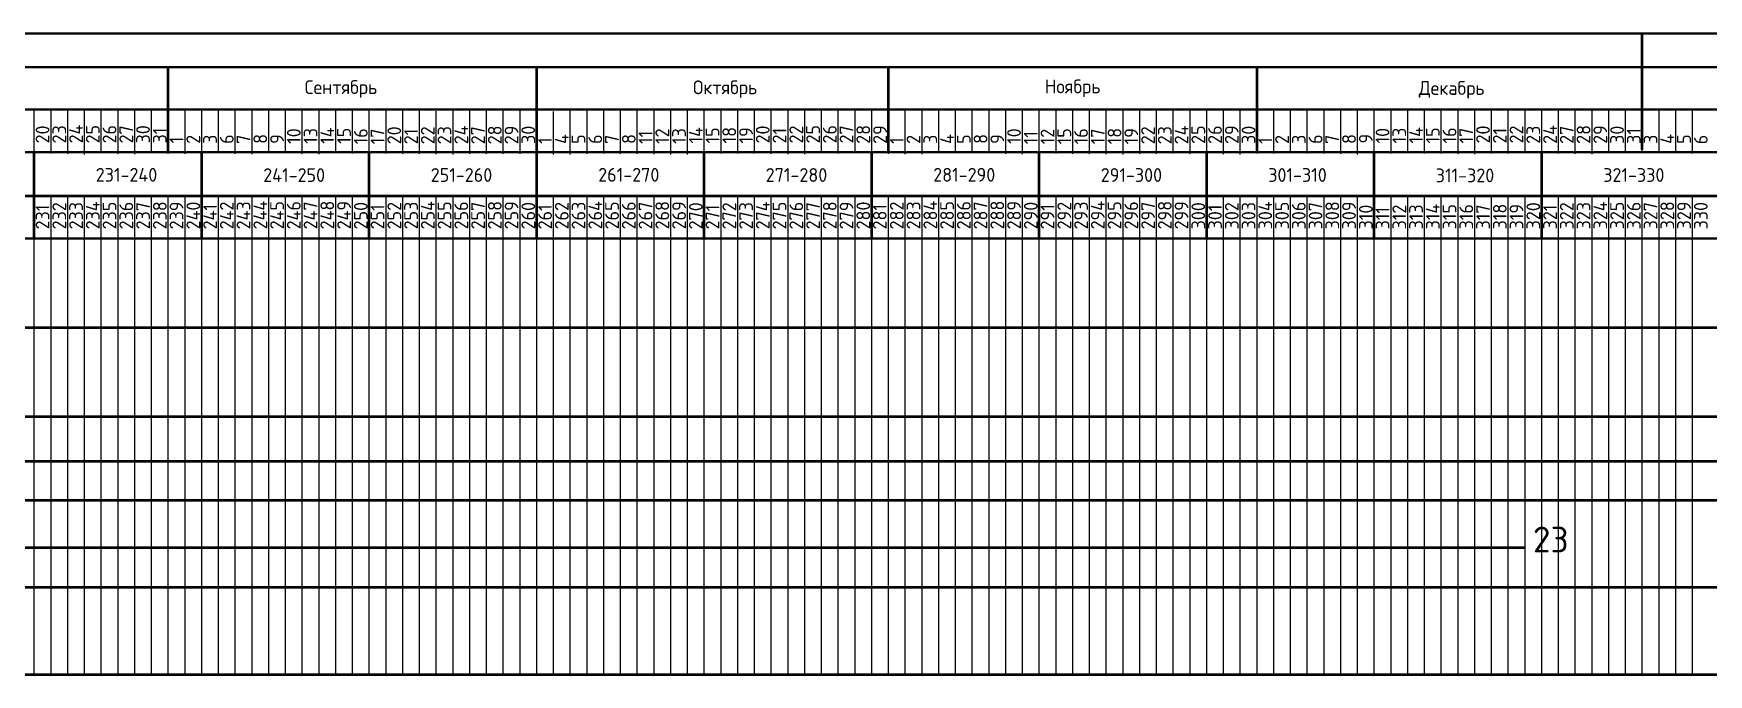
# Model space of a CAD drawing. Header units: millimetres. Extents: x -782 to 10910, y 3841 to 13237.
# Drawn here: x 4407.8 to 4537.8, y 12392.6 to 12442.3 of the extents above; entities that cross this region are included whole.
import ezdxf

# ---------------------------------------------------------------- set-up
doc = ezdxf.new("R2010")
doc.units = ezdxf.units.MM
doc.layers.add('A0-08', color=101, linetype='Continuous')
doc.styles.add('GOST-2.304_Type-B', font='GOST_Common.ttf')
doc.styles.get("Standard").update_dxf_attribs({"font": 'isocpeur.ttf'})

msp = doc.modelspace()

# ---------------------------------------------------------------- linework, layer by layer
at = {"lineweight": 50}
for p, q in [((4532.614614, 12433.296926), (4532.614614, 12442.294833)), ((4418.216399, 12432.993922), (4418.216399, 12439.673752)), ((4446.816988, 12433.086441), (4446.816988, 12439.673752)), ((4474.115117, 12433.156529), (4474.115117, 12439.673752)), ((4502.714866, 12433.19958), (4502.714866, 12439.673752)), ((4407.816436, 12426.351599), (4407.816436, 12432.984578)), ((4420.816436, 12426.359291), (4420.816436, 12432.99227)), ((4433.816436, 12426.359291), (4433.816436, 12432.99227)), ((4446.816436, 12426.382369), (4446.816436, 12433.015348)), ((4459.816436, 12426.351599), (4459.816436, 12432.984578)), ((4472.816436, 12426.359291), (4472.816436, 12432.99227)), ((4485.816436, 12426.359291), (4485.816436, 12432.99227)), ((4498.816436, 12426.382369), (4498.816436, 12433.015348)), ((4511.816436, 12426.351599), (4511.816436, 12432.984578)), ((4524.816436, 12426.359291), (4524.816436, 12432.99227)), ((4059.097665, 12419.487895), (4849.816436, 12419.487895)), ((4059.097633, 12412.585729), (4849.816436, 12412.588969)), ((4181.616413, 12409.114862), (4554.716436, 12409.114862)), ((4059.097665, 12406.094891), (4849.816436, 12406.09813)), ((4181.616405, 12402.423648), (4523.516405, 12402.423648)), ((4059.097665, 12399.329834), (4849.816561, 12399.332764)), ((4059.097665, 12392.564777), (4849.816436, 12392.567707)), ((4059.097665, 12392.564777), (4849.816436, 12392.567707))]:
    msp.add_line(p, q, dxfattribs=at)
at = {"lineweight": -3}
for p, q in [((4407.815555, 12433.029659), (4407.815492, 12436.356186)), ((4410.415555, 12433.029659), (4410.416336, 12436.349328)), ((4413.015495, 12433.029973), (4413.015432, 12436.3565)), ((4415.615495, 12433.029973), (4415.616275, 12436.349642)), ((4416.915492, 12433.047389), (4416.915429, 12436.373916)), ((4418.215492, 12433.060602), (4418.216273, 12436.380271)), ((4419.515492, 12433.029832), (4419.516273, 12436.3495)), ((4422.115432, 12433.047703), (4422.115369, 12436.37423)), ((4424.715432, 12433.030145), (4424.716213, 12436.349814)), ((4426.015429, 12433.047562), (4426.015366, 12436.374088)), ((4428.615429, 12433.047562), (4428.61621, 12436.36723)), ((4431.215369, 12433.047875), (4431.215306, 12436.374402)), ((4431.21543, 12433.030004), (4431.21621, 12436.349673)), ((4432.515369, 12433.084543), (4432.516149, 12436.404212)), ((4433.815369, 12433.047875), (4433.816149, 12436.367544)), ((4435.115369, 12432.99227), (4435.116149, 12436.311939)), ((4440.315306, 12433.065605), (4440.315243, 12436.392132)), ((4441.615306, 12433.01), (4441.615243, 12436.336527)), ((4442.915307, 12432.995376), (4442.916088, 12436.315044)), ((4444.215306, 12432.992443), (4444.216087, 12436.312111)), ((4449.415244, 12433.013106), (4449.415181, 12436.339632)), ((4450.715243, 12433.010173), (4450.71518, 12436.3367)), ((4452.015245, 12432.995548), (4452.016025, 12436.315217)), ((4453.315243, 12433.010173), (4453.316024, 12436.329841)), ((4457.215244, 12433.023213), (4457.216024, 12436.342882)), ((4458.515181, 12433.013278), (4458.515118, 12436.339805)), ((4459.81518, 12433.027903), (4459.815117, 12436.35443)), ((4461.115181, 12433.013278), (4461.115962, 12436.332947)), ((4462.41518, 12433.027903), (4462.415961, 12436.347571)), ((4467.615118, 12433.031008), (4467.615055, 12436.357535)), ((4468.915117, 12433.045633), (4468.915054, 12436.372159)), ((4470.215117, 12433.058846), (4470.215898, 12436.378515)), ((4470.215118, 12433.031008), (4470.215899, 12436.350677)), ((4471.515117, 12433.028075), (4471.515898, 12436.347744)), ((4476.715055, 12433.048738), (4476.714992, 12436.375265)), ((4478.015054, 12433.045805), (4478.014991, 12436.372332)), ((4479.315056, 12433.031181), (4479.315836, 12436.350849)), ((4480.615054, 12433.045805), (4480.615835, 12436.365474)), ((4483.215055, 12433.028248), (4483.215835, 12436.347916)), ((4484.515056, 12433.084543), (4484.515836, 12436.404212)), ((4485.814993, 12433.04891), (4485.81493, 12436.375437)), ((4487.115056, 12432.99227), (4487.115836, 12436.311939)), ((4488.414993, 12433.04891), (4488.415773, 12436.368579)), ((4493.614993, 12433.01), (4493.61493, 12436.336527)), ((4494.91493, 12433.06664), (4494.914866, 12436.393167)), ((4496.214993, 12432.992443), (4496.215773, 12436.312111)), ((4497.51493, 12433.06664), (4497.51571, 12436.386309)), ((4502.71493, 12433.010173), (4502.714867, 12436.3367)), ((4504.014866, 12433.08437), (4504.014803, 12436.410897)), ((4505.31493, 12433.010173), (4505.31571, 12436.329841)), ((4506.614867, 12433.066813), (4506.615647, 12436.386482)), ((4509.21493, 12433.023213), (4509.215711, 12436.342882)), ((4511.814867, 12433.027903), (4511.814804, 12436.35443)), ((4513.114804, 12433.084543), (4513.114741, 12436.41107)), ((4514.414867, 12433.027903), (4514.415647, 12436.347571)), ((4515.714804, 12433.084543), (4515.715584, 12436.404212)), ((4520.914804, 12433.045633), (4520.914741, 12436.372159)), ((4522.214741, 12433.102273), (4522.214678, 12436.4288)), ((4522.214804, 12433.058846), (4522.215585, 12436.378515)), ((4523.514804, 12433.028075), (4523.515585, 12436.347744)), ((4524.814741, 12433.102273), (4524.815521, 12436.421942)), ((4530.014741, 12433.045805), (4530.014678, 12436.372332)), ((4531.314678, 12433.120003), (4531.314615, 12436.44653)), ((4532.614741, 12433.045805), (4532.615521, 12436.365474)), ((4533.914678, 12433.102445), (4533.915458, 12436.422114)), ((4535.214741, 12433.028248), (4535.215522, 12436.347916)), ((4536.514678, 12433.084543), (4536.515458, 12436.404212))]:
    msp.add_line(p, q, dxfattribs=at)
at = {"lineweight": 25}
for p, q in [((4407.815558, 12432.981472), (4407.815558, 12436.305654)), ((4409.115555, 12432.998889), (4409.115555, 12436.323071)), ((4409.115558, 12432.981472), (4409.115558, 12436.305654)), ((4410.415558, 12432.950702), (4410.415558, 12436.274884)), ((4411.715555, 12432.998889), (4411.715555, 12436.323071)), ((4411.715558, 12432.919931), (4411.715558, 12436.244113)), ((4413.015555, 12432.998889), (4413.015555, 12436.323071)), ((4414.315495, 12432.999202), (4414.315495, 12436.323384)), ((4414.315555, 12432.968118), (4414.315555, 12436.2923)), ((4415.615555, 12432.937347), (4415.615555, 12436.261529)), ((4416.915495, 12432.999202), (4416.915495, 12436.323384)), ((4418.215492, 12432.999061), (4418.215492, 12436.323243)), ((4418.215495, 12432.999202), (4418.215495, 12436.323384)), ((4419.515495, 12432.968432), (4419.515495, 12436.292614)), ((4420.815492, 12432.999061), (4420.815492, 12436.323243)), ((4420.815495, 12432.937661), (4420.815495, 12436.261843)), ((4422.115492, 12432.999061), (4422.115492, 12436.323243)), ((4423.415432, 12432.999375), (4423.415432, 12436.323557)), ((4423.415492, 12432.96829), (4423.415492, 12436.292473)), ((4424.715492, 12432.93752), (4424.715492, 12436.261702)), ((4426.015432, 12432.999375), (4426.015432, 12436.323557)), ((4427.315429, 12433.016791), (4427.315429, 12436.340973)), ((4427.315432, 12432.999375), (4427.315432, 12436.323557)), ((4428.615432, 12432.968604), (4428.615432, 12436.292786)), ((4429.915429, 12433.016791), (4429.915429, 12436.340973)), ((4429.915432, 12432.937833), (4429.915432, 12436.262016)), ((4431.215369, 12433.053772), (4431.215369, 12436.377954)), ((4431.215429, 12433.016791), (4431.215429, 12436.340973)), ((4432.515369, 12433.017105), (4432.515369, 12436.341287)), ((4432.515429, 12432.98602), (4432.515429, 12436.310203)), ((4433.815369, 12432.9615), (4433.815369, 12436.285682)), ((4435.115369, 12433.017105), (4435.115369, 12436.341287)), ((4436.415369, 12433.017105), (4436.415369, 12436.341287)), ((4436.415369, 12432.9615), (4436.415369, 12436.285682)), ((4437.715369, 12432.986334), (4437.715369, 12436.310516)), ((4437.715369, 12432.9615), (4437.715369, 12436.285682)), ((4439.015369, 12432.955563), (4439.015369, 12436.279746)), ((4439.015369, 12432.930729), (4439.015369, 12436.254911)), ((4440.315369, 12432.899958), (4440.315369, 12436.22414)), ((4441.615307, 12432.964605), (4441.615307, 12436.288787)), ((4442.915306, 12432.961672), (4442.915306, 12436.285854)), ((4444.215307, 12432.964605), (4444.215307, 12436.288787)), ((4445.515306, 12432.961672), (4445.515306, 12436.285854)), ((4445.515307, 12432.964605), (4445.515307, 12436.288787)), ((4446.815306, 12432.961672), (4446.815306, 12436.285854)), ((4446.815307, 12432.933834), (4446.815307, 12436.258016)), ((4448.115306, 12432.930901), (4448.115306, 12436.255084)), ((4448.115307, 12432.903064), (4448.115307, 12436.227246)), ((4449.415306, 12432.900131), (4449.415306, 12436.224313)), ((4450.715245, 12432.964777), (4450.715245, 12436.28896)), ((4452.015243, 12432.979402), (4452.015243, 12436.303584)), ((4453.315245, 12432.964777), (4453.315245, 12436.28896)), ((4454.615243, 12432.979402), (4454.615243, 12436.303584)), ((4454.615245, 12432.964777), (4454.615245, 12436.28896)), ((4455.915243, 12432.979402), (4455.915243, 12436.303584)), ((4455.915245, 12432.934007), (4455.915245, 12436.258189)), ((4457.215243, 12432.948631), (4457.215243, 12436.272814)), ((4457.215245, 12432.903236), (4457.215245, 12436.227418)), ((4458.515243, 12432.917861), (4458.515243, 12436.242043)), ((4459.815181, 12432.982507), (4459.815181, 12436.30669)), ((4461.11518, 12432.997132), (4461.11518, 12436.321314)), ((4462.415181, 12432.982507), (4462.415181, 12436.30669)), ((4463.71518, 12432.997132), (4463.71518, 12436.321314)), ((4463.715181, 12432.982507), (4463.715181, 12436.30669)), ((4465.01518, 12432.997132), (4465.01518, 12436.321314)), ((4465.015181, 12432.951737), (4465.015181, 12436.275919)), ((4466.31518, 12432.966361), (4466.31518, 12436.290544)), ((4466.315181, 12432.920966), (4466.315181, 12436.245148)), ((4467.61518, 12432.935591), (4467.61518, 12436.259773)), ((4468.915118, 12433.000237), (4468.915118, 12436.32442)), ((4470.215117, 12432.997305), (4470.215117, 12436.321487)), ((4471.515118, 12433.000237), (4471.515118, 12436.32442)), ((4472.815117, 12432.997305), (4472.815117, 12436.321487)), ((4472.815118, 12433.000237), (4472.815118, 12436.32442)), ((4474.115117, 12432.997305), (4474.115117, 12436.321487)), ((4474.115118, 12432.969467), (4474.115118, 12436.293649)), ((4475.415117, 12432.966534), (4475.415117, 12436.290716)), ((4475.415118, 12432.938696), (4475.415118, 12436.262878)), ((4476.715117, 12432.935763), (4476.715117, 12436.259945)), ((4478.015056, 12433.00041), (4478.015056, 12436.324592)), ((4479.315054, 12433.015035), (4479.315054, 12436.339217)), ((4480.615056, 12433.00041), (4480.615056, 12436.324592)), ((4481.915054, 12433.015035), (4481.915054, 12436.339217)), ((4481.915056, 12433.00041), (4481.915056, 12436.324592)), ((4483.215054, 12433.015035), (4483.215054, 12436.339217)), ((4483.215056, 12433.053772), (4483.215056, 12436.377954)), ((4483.215056, 12432.969639), (4483.215056, 12436.293821)), ((4484.515054, 12432.984264), (4484.515054, 12436.308446)), ((4484.515056, 12432.938869), (4484.515056, 12436.263051)), ((4485.815056, 12432.9615), (4485.815056, 12436.285682)), ((4487.114993, 12433.01814), (4487.114993, 12436.342322)), ((4488.415056, 12432.9615), (4488.415056, 12436.285682)), ((4489.714993, 12433.01814), (4489.714993, 12436.342322)), ((4489.715056, 12432.9615), (4489.715056, 12436.285682)), ((4491.014993, 12433.01814), (4491.014993, 12436.342322)), ((4491.015056, 12432.930729), (4491.015056, 12436.254911)), ((4492.314993, 12432.987369), (4492.314993, 12436.311551)), ((4492.315056, 12432.899958), (4492.315056, 12436.22414)), ((4493.614993, 12432.956598), (4493.614993, 12436.280781)), ((4494.914993, 12432.961672), (4494.914993, 12436.285854)), ((4496.21493, 12433.03587), (4496.21493, 12436.360052)), ((4497.514993, 12432.961672), (4497.514993, 12436.285854)), ((4498.81493, 12433.03587), (4498.81493, 12436.360052)), ((4498.814993, 12432.961672), (4498.814993, 12436.285854)), ((4500.11493, 12433.03587), (4500.11493, 12436.360052)), ((4500.114993, 12432.930901), (4500.114993, 12436.255084)), ((4501.41493, 12433.005099), (4501.41493, 12436.329281)), ((4501.414993, 12432.900131), (4501.414993, 12436.224313)), ((4502.71493, 12432.974328), (4502.71493, 12436.298511)), ((4504.01493, 12432.979402), (4504.01493, 12436.303584)), ((4505.314867, 12433.036042), (4505.314867, 12436.360224)), ((4506.61493, 12432.979402), (4506.61493, 12436.303584)), ((4507.914867, 12433.036042), (4507.914867, 12436.360224)), ((4507.91493, 12432.979402), (4507.91493, 12436.303584)), ((4509.214867, 12433.036042), (4509.214867, 12436.360224)), ((4509.21493, 12432.948631), (4509.21493, 12436.272814)), ((4510.514867, 12433.005272), (4510.514867, 12436.329454)), ((4510.51493, 12432.917861), (4510.51493, 12436.242043)), ((4511.814867, 12432.974501), (4511.814867, 12436.298683)), ((4513.114867, 12432.997132), (4513.114867, 12436.321314)), ((4514.414804, 12433.053772), (4514.414804, 12436.377954)), ((4515.714867, 12432.997132), (4515.714867, 12436.321314)), ((4517.014804, 12433.053772), (4517.014804, 12436.377954)), ((4517.014867, 12432.997132), (4517.014867, 12436.321314)), ((4518.314804, 12433.053772), (4518.314804, 12436.377954)), ((4518.314867, 12432.966361), (4518.314867, 12436.290544)), ((4519.614804, 12433.023002), (4519.614804, 12436.347184)), ((4519.614867, 12432.935591), (4519.614867, 12436.259773)), ((4520.914804, 12432.992231), (4520.914804, 12436.316413)), ((4522.214804, 12432.997305), (4522.214804, 12436.321487)), ((4523.514741, 12433.071502), (4523.514741, 12436.395684)), ((4524.814804, 12432.997305), (4524.814804, 12436.321487)), ((4526.114741, 12433.071502), (4526.114741, 12436.395684)), ((4526.114804, 12432.997305), (4526.114804, 12436.321487)), ((4527.414741, 12433.071502), (4527.414741, 12436.395684)), ((4527.414804, 12432.966534), (4527.414804, 12436.290716)), ((4528.714741, 12433.040732), (4528.714741, 12436.364914)), ((4528.714804, 12432.935763), (4528.714804, 12436.259945)), ((4530.014741, 12433.009961), (4530.014741, 12436.334143)), ((4531.314741, 12433.015035), (4531.314741, 12436.339217)), ((4532.614678, 12433.071675), (4532.614678, 12436.395857)), ((4533.914741, 12433.015035), (4533.914741, 12436.339217)), ((4535.214678, 12433.071675), (4535.214678, 12436.395857)), ((4535.214678, 12433.053772), (4535.214678, 12436.377954)), ((4535.214741, 12433.015035), (4535.214741, 12436.339217)), ((4536.514678, 12433.071675), (4536.514678, 12436.395857)), ((4536.514741, 12432.984264), (4536.514741, 12436.308446)), ((4407.816436, 12426.374677), (4407.816436, 12429.698859)), ((4407.816436, 12426.374677), (4407.816436, 12429.698859)), ((4407.816436, 12392.566069), (4407.816436, 12429.683473)), ((4409.116436, 12426.374677), (4409.116436, 12429.714244)), ((4409.116436, 12392.566074), (4409.116436, 12429.683473)), ((4410.416436, 12426.374677), (4410.416436, 12429.698859)), ((4410.416436, 12426.374677), (4410.416436, 12429.698859)), ((4410.416436, 12392.566079), (4410.416436, 12429.683473)), ((4411.716436, 12426.374677), (4411.716436, 12429.698859)), ((4411.716436, 12426.374677), (4411.716436, 12429.698859)), ((4411.716436, 12392.566084), (4411.716436, 12429.683473)), ((4413.016436, 12426.374677), (4413.016436, 12429.714244)), ((4413.016436, 12392.566089), (4413.016436, 12429.683473)), ((4414.316436, 12392.566093), (4414.316436, 12429.683473)), ((4414.316436, 12426.359291), (4414.316436, 12429.683473)), ((4414.316436, 12426.359291), (4414.316436, 12429.683473)), ((4415.616436, 12392.566098), (4415.616436, 12429.683473)), ((4415.616436, 12426.359291), (4415.616436, 12429.683473)), ((4415.616436, 12426.359291), (4415.616436, 12429.683473)), ((4416.916436, 12426.359291), (4416.916436, 12429.698859)), ((4416.916436, 12392.566103), (4416.916436, 12429.683473)), ((4418.216436, 12392.566108), (4418.216436, 12429.683473)), ((4418.216436, 12426.343906), (4418.216436, 12429.668088)), ((4418.216436, 12426.343906), (4418.216436, 12429.668088)), ((4419.516436, 12392.566113), (4419.516436, 12429.683473)), ((4419.516436, 12426.343906), (4419.516436, 12429.668088)), ((4419.516436, 12426.343906), (4419.516436, 12429.668088)), ((4420.816436, 12392.566117), (4420.816436, 12429.683473)), ((4420.816436, 12426.343906), (4420.816436, 12429.683473)), ((4422.116436, 12392.566122), (4422.116436, 12429.683473)), ((4422.116436, 12426.359291), (4422.116436, 12429.683473)), ((4422.116436, 12426.359291), (4422.116436, 12429.683473)), ((4423.416436, 12392.566127), (4423.416436, 12429.683473)), ((4423.416436, 12426.359291), (4423.416436, 12429.683473)), ((4423.416436, 12426.359291), (4423.416436, 12429.683473)), ((4424.716436, 12426.359291), (4424.716436, 12429.698859)), ((4424.716436, 12392.566132), (4424.716436, 12429.683473)), ((4426.016436, 12392.566137), (4426.016436, 12429.683473)), ((4426.016436, 12426.359291), (4426.016436, 12429.683473)), ((4426.016436, 12426.359291), (4426.016436, 12429.683473)), ((4427.316436, 12392.566142), (4427.316436, 12429.683473)), ((4427.316436, 12426.359291), (4427.316436, 12429.683473)), ((4427.316436, 12426.359291), (4427.316436, 12429.683473)), ((4428.616436, 12426.359291), (4428.616436, 12429.698859)), ((4428.616436, 12392.566146), (4428.616436, 12429.683473)), ((4429.916436, 12392.566151), (4429.916436, 12429.683473)), ((4429.916436, 12426.359291), (4429.916436, 12429.683473)), ((4429.916436, 12426.359291), (4429.916436, 12429.683473)), ((4431.216436, 12392.566156), (4431.216436, 12429.683473)), ((4431.216436, 12426.359291), (4431.216436, 12429.683473)), ((4431.216436, 12426.359291), (4431.216436, 12429.683473)), ((4432.516436, 12426.359291), (4432.516436, 12429.698859)), ((4432.516436, 12392.566161), (4432.516436, 12429.683473)), ((4433.816436, 12392.566166), (4433.816436, 12429.683473)), ((4433.816436, 12426.359291), (4433.816436, 12429.683473)), ((4433.816436, 12426.359291), (4433.816436, 12429.683473)), ((4435.116436, 12392.56617), (4435.116436, 12429.683473)), ((4435.116436, 12426.359291), (4435.116436, 12429.683473)), ((4435.116436, 12426.359291), (4435.116436, 12429.683473)), ((4436.416436, 12426.359291), (4436.416436, 12429.698859)), ((4436.416436, 12392.566175), (4436.416436, 12429.683473)), ((4437.716436, 12392.56618), (4437.716436, 12429.683473)), ((4437.716436, 12426.343906), (4437.716436, 12429.668088)), ((4437.716436, 12426.343906), (4437.716436, 12429.668088)), ((4439.016436, 12392.566185), (4439.016436, 12429.683473)), ((4439.016436, 12426.343906), (4439.016436, 12429.668088)), ((4439.016436, 12426.343906), (4439.016436, 12429.668088)), ((4440.316436, 12392.56619), (4440.316436, 12429.683473)), ((4440.316436, 12426.343906), (4440.316436, 12429.683473)), ((4441.616436, 12392.566195), (4441.616436, 12429.683473)), ((4441.616436, 12426.328521), (4441.616436, 12429.652703)), ((4441.616436, 12426.328521), (4441.616436, 12429.652703)), ((4442.916436, 12392.566199), (4442.916436, 12429.683473)), ((4442.916436, 12426.328521), (4442.916436, 12429.652703)), ((4442.916436, 12426.328521), (4442.916436, 12429.652703)), ((4444.216436, 12392.566204), (4444.216436, 12429.683473)), ((4444.216436, 12426.328521), (4444.216436, 12429.668088)), ((4445.516436, 12392.566209), (4445.516436, 12429.683473)), ((4445.516436, 12426.343906), (4445.516436, 12429.668088)), ((4445.516436, 12426.343906), (4445.516436, 12429.668088)), ((4446.816436, 12392.566214), (4446.816436, 12429.683473)), ((4446.816436, 12426.343906), (4446.816436, 12429.668088)), ((4446.816436, 12426.343906), (4446.816436, 12429.668088)), ((4448.116436, 12392.566219), (4448.116436, 12429.683473)), ((4448.116436, 12426.343906), (4448.116436, 12429.683473)), ((4449.416436, 12392.566223), (4449.416436, 12429.683473)), ((4449.416436, 12426.343906), (4449.416436, 12429.668088)), ((4449.416436, 12426.343906), (4449.416436, 12429.668088)), ((4450.716436, 12392.566228), (4450.716436, 12429.683473)), ((4450.716436, 12426.343906), (4450.716436, 12429.668088)), ((4450.716436, 12426.343906), (4450.716436, 12429.668088)), ((4452.016436, 12392.566233), (4452.016436, 12429.683473)), ((4452.016436, 12426.343906), (4452.016436, 12429.683473)), ((4453.316436, 12392.566238), (4453.316436, 12429.683473)), ((4453.316436, 12426.343906), (4453.316436, 12429.668088)), ((4453.316436, 12426.343906), (4453.316436, 12429.668088)), ((4454.616436, 12392.566243), (4454.616436, 12429.683473)), ((4454.616436, 12426.343906), (4454.616436, 12429.668088)), ((4454.616436, 12426.343906), (4454.616436, 12429.668088)), ((4455.916436, 12392.566248), (4455.916436, 12429.683473)), ((4455.916436, 12426.343906), (4455.916436, 12429.683473)), ((4457.216436, 12392.566252), (4457.216436, 12429.683473)), ((4457.216436, 12426.343906), (4457.216436, 12429.668088)), ((4457.216436, 12426.343906), (4457.216436, 12429.668088)), ((4458.516436, 12392.566257), (4458.516436, 12429.683473)), ((4458.516436, 12426.343906), (4458.516436, 12429.668088)), ((4458.516436, 12426.343906), (4458.516436, 12429.668088)), ((4459.816436, 12392.566262), (4459.816436, 12429.683473)), ((4459.816436, 12426.343906), (4459.816436, 12429.683473)), ((4461.116436, 12426.374677), (4461.116436, 12429.698859)), ((4461.116436, 12426.374677), (4461.116436, 12429.698859)), ((4461.116436, 12392.566267), (4461.116436, 12429.683473)), ((4462.416436, 12426.374677), (4462.416436, 12429.698859)), ((4462.416436, 12426.374677), (4462.416436, 12429.698859)), ((4462.416436, 12392.566272), (4462.416436, 12429.683473)), ((4463.716436, 12426.374677), (4463.716436, 12429.714244)), ((4463.716436, 12392.566276), (4463.716436, 12429.683473)), ((4465.016436, 12392.566281), (4465.016436, 12429.683473)), ((4465.016436, 12426.359291), (4465.016436, 12429.683473)), ((4465.016436, 12426.359291), (4465.016436, 12429.683473)), ((4466.316436, 12392.566286), (4466.316436, 12429.683473)), ((4466.316436, 12426.359291), (4466.316436, 12429.683473)), ((4466.316436, 12426.359291), (4466.316436, 12429.683473)), ((4467.616436, 12426.359291), (4467.616436, 12429.698859)), ((4467.616436, 12392.566291), (4467.616436, 12429.683473)), ((4468.916436, 12426.374677), (4468.916436, 12429.698859)), ((4468.916436, 12426.374677), (4468.916436, 12429.698859)), ((4468.916436, 12392.566296), (4468.916436, 12429.683473)), ((4470.216436, 12426.374677), (4470.216436, 12429.698859)), ((4470.216436, 12426.374677), (4470.216436, 12429.698859)), ((4470.216436, 12392.566301), (4470.216436, 12429.683473)), ((4471.516436, 12426.374677), (4471.516436, 12429.714244)), ((4471.516436, 12392.566305), (4471.516436, 12429.683473)), ((4472.816436, 12426.374677), (4472.816436, 12429.698859)), ((4472.816436, 12426.374677), (4472.816436, 12429.698859)), ((4472.816436, 12392.56631), (4472.816436, 12429.683473)), ((4474.116436, 12426.374677), (4474.116436, 12429.698859)), ((4474.116436, 12426.374677), (4474.116436, 12429.698859)), ((4474.116436, 12392.566315), (4474.116436, 12429.683473)), ((4475.416436, 12426.374677), (4475.416436, 12429.714244)), ((4475.416436, 12392.56632), (4475.416436, 12429.683473)), ((4476.716436, 12426.374677), (4476.716436, 12429.698859)), ((4476.716436, 12426.374677), (4476.716436, 12429.698859)), ((4476.716436, 12392.566325), (4476.716436, 12429.683473)), ((4478.016436, 12426.374677), (4478.016436, 12429.698859)), ((4478.016436, 12426.374677), (4478.016436, 12429.698859)), ((4478.016436, 12392.566329), (4478.016436, 12429.683473)), ((4479.316436, 12426.374677), (4479.316436, 12429.714244)), ((4479.316436, 12392.566334), (4479.316436, 12429.683473)), ((4480.616436, 12426.374677), (4480.616436, 12429.698859)), ((4480.616436, 12426.374677), (4480.616436, 12429.698859)), ((4480.616436, 12392.566339), (4480.616436, 12429.683473)), ((4481.916436, 12426.374677), (4481.916436, 12429.698859)), ((4481.916436, 12426.374677), (4481.916436, 12429.698859)), ((4481.916436, 12392.566344), (4481.916436, 12429.683473)), ((4483.216436, 12426.374677), (4483.216436, 12429.714244)), ((4483.216436, 12392.566349), (4483.216436, 12429.683473)), ((4484.516436, 12392.566353), (4484.516436, 12429.683473)), ((4484.516436, 12426.359291), (4484.516436, 12429.683473)), ((4484.516436, 12426.359291), (4484.516436, 12429.683473)), ((4485.816436, 12392.566358), (4485.816436, 12429.683473)), ((4485.816436, 12426.359291), (4485.816436, 12429.683473)), ((4485.816436, 12426.359291), (4485.816436, 12429.683473)), ((4487.116436, 12426.359291), (4487.116436, 12429.698859)), ((4487.116436, 12392.566363), (4487.116436, 12429.683473)), ((4488.416436, 12392.566368), (4488.416436, 12429.683473)), ((4488.416436, 12426.343906), (4488.416436, 12429.668088)), ((4488.416436, 12426.343906), (4488.416436, 12429.668088)), ((4489.716436, 12392.566373), (4489.716436, 12429.683473)), ((4489.716436, 12426.343906), (4489.716436, 12429.668088)), ((4489.716436, 12426.343906), (4489.716436, 12429.668088)), ((4491.016436, 12392.566378), (4491.016436, 12429.683473)), ((4491.016436, 12426.343906), (4491.016436, 12429.683473)), ((4492.316436, 12392.566382), (4492.316436, 12429.683473)), ((4492.316436, 12426.359291), (4492.316436, 12429.683473)), ((4492.316436, 12426.359291), (4492.316436, 12429.683473)), ((4493.616436, 12392.566387), (4493.616436, 12429.683473)), ((4493.616436, 12426.359291), (4493.616436, 12429.683473)), ((4493.616436, 12426.359291), (4493.616436, 12429.683473)), ((4494.916436, 12426.359291), (4494.916436, 12429.698859)), ((4494.916436, 12392.566392), (4494.916436, 12429.683473)), ((4496.216436, 12392.566397), (4496.216436, 12429.683473)), ((4496.216436, 12426.359291), (4496.216436, 12429.683473)), ((4496.216436, 12426.359291), (4496.216436, 12429.683473)), ((4497.516436, 12392.566402), (4497.516436, 12429.683473)), ((4497.516436, 12426.359291), (4497.516436, 12429.683473)), ((4497.516436, 12426.359291), (4497.516436, 12429.683473)), ((4498.816436, 12426.359291), (4498.816436, 12429.698859)), ((4498.816436, 12392.566406), (4498.816436, 12429.683473)), ((4500.116436, 12392.566411), (4500.116436, 12429.683473)), ((4500.116436, 12426.359291), (4500.116436, 12429.683473)), ((4500.116436, 12426.359291), (4500.116436, 12429.683473)), ((4501.416436, 12392.566416), (4501.416436, 12429.683473)), ((4501.416436, 12426.359291), (4501.416436, 12429.683473)), ((4501.416436, 12426.359291), (4501.416436, 12429.683473)), ((4502.716436, 12426.359291), (4502.716436, 12429.698859)), ((4502.716436, 12392.566421), (4502.716436, 12429.683473)), ((4504.016436, 12392.566426), (4504.016436, 12429.683473)), ((4504.016436, 12426.359291), (4504.016436, 12429.683473)), ((4504.016436, 12426.359291), (4504.016436, 12429.683473)), ((4505.316436, 12392.566431), (4505.316436, 12429.683473)), ((4505.316436, 12426.359291), (4505.316436, 12429.683473)), ((4505.316436, 12426.359291), (4505.316436, 12429.683473)), ((4506.616436, 12426.359291), (4506.616436, 12429.698859)), ((4506.616436, 12392.566435), (4506.616436, 12429.683473)), ((4507.916436, 12392.56644), (4507.916436, 12429.683473)), ((4507.916436, 12426.343906), (4507.916436, 12429.668088)), ((4507.916436, 12426.343906), (4507.916436, 12429.668088)), ((4509.216436, 12392.566445), (4509.216436, 12429.683473)), ((4509.216436, 12426.343906), (4509.216436, 12429.668088)), ((4509.216436, 12426.343906), (4509.216436, 12429.668088)), ((4510.516436, 12392.56645), (4510.516436, 12429.683473)), ((4510.516436, 12426.343906), (4510.516436, 12429.683473)), ((4511.816436, 12392.566455), (4511.816436, 12429.683473)), ((4511.816436, 12426.328521), (4511.816436, 12429.652703)), ((4511.816436, 12426.328521), (4511.816436, 12429.652703)), ((4513.116436, 12392.566459), (4513.116436, 12429.683473)), ((4513.116436, 12426.328521), (4513.116436, 12429.652703)), ((4513.116436, 12426.328521), (4513.116436, 12429.652703)), ((4514.416436, 12392.566464), (4514.416436, 12429.683473)), ((4514.416436, 12426.328521), (4514.416436, 12429.668088)), ((4515.716436, 12392.566469), (4515.716436, 12429.683473)), ((4515.716436, 12426.343906), (4515.716436, 12429.668088)), ((4515.716436, 12426.343906), (4515.716436, 12429.668088)), ((4517.016436, 12392.566474), (4517.016436, 12429.683473)), ((4517.016436, 12426.343906), (4517.016436, 12429.668088)), ((4517.016436, 12426.343906), (4517.016436, 12429.668088)), ((4518.316436, 12392.566479), (4518.316436, 12429.683473)), ((4518.316436, 12426.343906), (4518.316436, 12429.683473)), ((4519.616436, 12392.566484), (4519.616436, 12429.683473)), ((4519.616436, 12426.343906), (4519.616436, 12429.668088)), ((4519.616436, 12426.343906), (4519.616436, 12429.668088)), ((4520.916436, 12392.566488), (4520.916436, 12429.683473)), ((4520.916436, 12426.343906), (4520.916436, 12429.668088)), ((4520.916436, 12426.343906), (4520.916436, 12429.668088)), ((4522.216436, 12392.566493), (4522.216436, 12429.683473)), ((4522.216436, 12426.343906), (4522.216436, 12429.683473)), ((4523.516436, 12392.566498), (4523.516436, 12429.683473)), ((4523.516436, 12426.343906), (4523.516436, 12429.668088)), ((4523.516436, 12426.343906), (4523.516436, 12429.668088)), ((4524.816436, 12392.566503), (4524.816436, 12429.683473)), ((4524.816436, 12426.343906), (4524.816436, 12429.668088)), ((4524.816436, 12426.343906), (4524.816436, 12429.668088)), ((4526.116436, 12392.566508), (4526.116436, 12429.683473)), ((4526.116436, 12426.343906), (4526.116436, 12429.683473)), ((4527.416436, 12392.566512), (4527.416436, 12429.683473)), ((4527.416436, 12426.343906), (4527.416436, 12429.668088)), ((4527.416436, 12426.343906), (4527.416436, 12429.668088)), ((4528.716436, 12392.566517), (4528.716436, 12429.683473)), ((4528.716436, 12426.343906), (4528.716436, 12429.668088)), ((4528.716436, 12426.343906), (4528.716436, 12429.668088)), ((4530.016436, 12392.566522), (4530.016436, 12429.683473)), ((4530.016436, 12426.343906), (4530.016436, 12429.683473)), ((4531.316436, 12392.566527), (4531.316436, 12429.683473)), ((4531.316436, 12426.328521), (4531.316436, 12429.652703)), ((4531.316436, 12426.328521), (4531.316436, 12429.652703)), ((4532.616436, 12392.566532), (4532.616436, 12429.683473)), ((4532.616436, 12426.328521), (4532.616436, 12429.652703)), ((4532.616436, 12426.328521), (4532.616436, 12429.652703)), ((4533.916436, 12392.566537), (4533.916436, 12429.683473)), ((4533.916436, 12426.328521), (4533.916436, 12429.668088)), ((4535.216436, 12392.566541), (4535.216436, 12429.683473)), ((4535.216436, 12426.313135), (4535.216436, 12429.637317)), ((4535.216436, 12426.313135), (4535.216436, 12429.637317)), ((4536.516436, 12392.566546), (4536.516436, 12429.683473)), ((4536.516436, 12426.313135), (4536.516436, 12429.637317)), ((4536.516436, 12426.313135), (4536.516436, 12429.637317))]:
    msp.add_line(p, q, dxfattribs=at)
at = {"layer": 'A0-08', "color": 0, "lineweight": 40}
for p, q in [((4108.816436, 12442.294833), (4849.816436, 12442.294833)), ((4108.816436, 12442.294833), (4849.816436, 12442.294833)), ((4133.382876, 12442.294833), (4849.816436, 12442.294833)), ((4162.30183, 12442.294833), (4849.816436, 12442.294833)), ((4849.816436, 12442.294833), (4400.642321, 12442.294833)), ((4108.816436, 12439.673752), (4849.816436, 12439.673752)), ((4108.818409, 12436.404212), (4849.818409, 12436.404212)), ((4108.817629, 12433.084543), (4849.817629, 12433.084543)), ((4108.816436, 12429.683473), (4849.816436, 12429.683473)), ((4203.099002, 12429.683473), (4849.816436, 12429.698859)), ((4108.816436, 12426.390062), (4849.816436, 12426.390062))]:
    msp.add_line(p, q, dxfattribs=at)
at = {"layer": 'A0-08', "color": 0, "lineweight": 25}
for p, q in [((4457.212868, 12426.390062), (4469.182676, 12426.390062)), ((4457.212868, 12426.374677), (4469.182676, 12426.374677))]:
    msp.add_line(p, q, dxfattribs=at)

# ---------------------------------------------------------------- texts
at = {"insert": (4525.51215, 12403.034161), "char_height": 2, "width": 12.36883474, "attachment_point": 5}
msp.add_mtext('23', dxfattribs=at)
at = {"layer": 'A0-08', "color": 0, "lineweight": 25, "style": 'GOST-2.304_Type-B'}
for s, p in [('Сентябрь', (4428.806791, 12437.599516)), ('Октябрь', (4458.940364, 12437.583334)), ('Ноябрь', (4486.238493, 12437.653422)), ('Декабрь', (4515.270216, 12437.534033)), ('231-240', (4412.581107, 12430.797966)), ('261-270', (4451.581107, 12430.797966)), ('281-290', (4477.581107, 12430.797966)), ('241-250', (4425.581107, 12430.774888)), ('251-260', (4438.581107, 12430.78258)), ('271-280', (4464.581107, 12430.78258)), ('291-300', (4490.581107, 12430.78258)), ('301-310', (4503.581107, 12430.78258)), ('311-320', (4516.581107, 12430.75181)), ('321-330', (4529.581107, 12430.78258))]:
    msp.add_text(s, height=1.0687328, dxfattribs=at).set_placement(p)
for s, height, p in [('20', 1.0687328, (4408.988798, 12433.765112)), ('23', 1.0687328, (4410.288798, 12433.765112)), ('24', 1.0687328, (4411.588798, 12433.765112)), ('25', 1.0687328, (4412.888798, 12433.765112)), ('26', 1.0687328, (4414.188798, 12433.765112)), ('27', 1.0687328, (4415.488798, 12433.765112)), ('30', 1.0687328, (4416.788798, 12433.765112)), ('31', 1.0687328, (4418.088798, 12433.765112)), ('10', 1.0687328, (4428.488735, 12433.734514)), ('13', 1.0687328, (4429.788735, 12433.734514)), ('14', 1.0687328, (4431.088735, 12433.734514)), ('15', 1.0687328, (4432.388735, 12433.734514)), ('16', 1.0687328, (4433.688612, 12433.696952)), ('17', 1.0687328, (4434.988612, 12433.696952)), ('20', 1.0687328, (4436.288612, 12433.696952)), ('21', 1.0687328, (4437.588612, 12433.696952)), ('22', 1.0687328, (4438.888612, 12433.696952)), ('23', 1.0687328, (4440.188612, 12433.696952)), ('24', 1.0687328, (4441.488612, 12433.696952)), ('27', 1.0687328, (4442.788612, 12433.696952)), ('28', 1.0687328, (4444.088612, 12433.696952)), ('29', 1.0687328, (4445.388612, 12433.696952)), ('30', 1.0687328, (4446.688549, 12433.727723)), ('11', 1.0687328, (4455.788549, 12433.727723)), ('12', 1.0687328, (4457.088549, 12433.727723)), ('13', 1.0687328, (4458.388549, 12433.727723)), ('14', 1.0687328, (4459.688423, 12433.763355)), ('15', 1.0687328, (4460.988423, 12433.763355)), ('18', 1.0687328, (4462.288423, 12433.763355)), ('19', 1.0687328, (4463.588423, 12433.763355)), ('20', 1.0687328, (4464.888423, 12433.763355)), ('21', 1.0687328, (4466.188423, 12433.763355)), ('22', 1.0687328, (4467.488423, 12433.763355)), ('25', 1.0687328, (4468.788423, 12433.763355)), ('26', 1.0687328, (4470.088423, 12433.763355)), ('27', 1.0687328, (4471.388423, 12433.763355)), ('28', 1.0687328, (4472.68836, 12433.732757)), ('29', 1.0687328, (4473.98836, 12433.732757)), ('4', 1.068733, (4479.18836, 12433.732757)), ('10', 1.0687328, (4484.38836, 12433.732757)), ('11', 1.0687328, (4485.688299, 12433.696952)), ('12', 1.0687328, (4486.988299, 12433.696952)), ('15', 1.0687328, (4488.288299, 12433.696952)), ('16', 1.0687328, (4489.588299, 12433.696952)), ('17', 1.0687328, (4490.888299, 12433.696952)), ('18', 1.0687328, (4492.188299, 12433.696952)), ('19', 1.0687328, (4493.488299, 12433.696952)), ('22', 1.0687328, (4494.788299, 12433.696952)), ('23', 1.0687328, (4496.088299, 12433.696952)), ('24', 1.0687328, (4497.388299, 12433.696952)), ('25', 1.0687328, (4498.688236, 12433.727723)), ('26', 1.0687328, (4499.988236, 12433.727723)), ('29', 1.0687328, (4501.288236, 12433.727723)), ('30', 1.0687328, (4502.588236, 12433.727723)), ('10', 1.0687328, (4512.98811, 12433.763355)), ('13', 1.0687328, (4514.28811, 12433.763355)), ('14', 1.0687328, (4515.58811, 12433.763355)), ('15', 1.0687328, (4516.88811, 12433.763355)), ('16', 1.0687328, (4518.18811, 12433.763355)), ('17', 1.0687328, (4519.48811, 12433.763355)), ('20', 1.0687328, (4520.78811, 12433.763355)), ('21', 1.0687328, (4522.08811, 12433.763355)), ('22', 1.0687328, (4523.38811, 12433.763355)), ('23', 1.0687328, (4524.688047, 12433.732757)), ('24', 1.0687328, (4525.988047, 12433.732757)), ('27', 1.0687328, (4527.288047, 12433.732757)), ('28', 1.0687328, (4528.588047, 12433.732757)), ('29', 1.0687328, (4529.888047, 12433.732757)), ('30', 1.0687328, (4531.188047, 12433.732757)), ('31', 1.0687328, (4532.488047, 12433.732757)), ('4', 1.068733, (4535.088047, 12433.732757)), ('1', 1.068733, (4419.388798, 12433.765112)), ('2', 1.068733, (4420.688735, 12433.734514)), ('3', 1.068733, (4421.988735, 12433.734514)), ('6', 1.068733, (4423.288735, 12433.734514)), ('7', 1.068733, (4424.588735, 12433.734514)), ('8', 1.068733, (4425.888735, 12433.734514)), ('9', 1.068733, (4427.188735, 12433.734514)), ('1', 1.068733, (4447.988549, 12433.727723)), ('4', 1.068733, (4449.288549, 12433.727723)), ('5', 1.068733, (4450.588549, 12433.727723)), ('6', 1.068733, (4451.888549, 12433.727723)), ('7', 1.068733, (4453.188549, 12433.727723)), ('8', 1.068733, (4454.488549, 12433.727723)), ('1', 1.068733, (4475.28836, 12433.732757)), ('2', 1.068733, (4476.58836, 12433.732757)), ('3', 1.068733, (4477.88836, 12433.732757)), ('5', 1.068733, (4480.48836, 12433.732757)), ('8', 1.068733, (4481.78836, 12433.732757)), ('9', 1.068733, (4483.08836, 12433.732757)), ('1', 1.068733, (4503.888236, 12433.727723)), ('2', 1.068733, (4505.188236, 12433.727723)), ('3', 1.068733, (4506.488236, 12433.727723)), ('6', 1.068733, (4507.788236, 12433.727723)), ('7', 1.068733, (4509.088236, 12433.727723)), ('8', 1.068733, (4510.388236, 12433.727723)), ('9', 1.068733, (4511.68811, 12433.763355)), ('3', 1.068733, (4533.788047, 12433.732757)), ('5', 1.068733, (4536.388047, 12433.732757)), ('6', 1.068733, (4537.687921, 12433.696952)), ('244', 1.0687328, (4425.889679, 12427.094744)), ('254', 1.0687328, (4438.889679, 12427.094744)), ('284', 1.0687328, (4477.889679, 12427.094744)), ('294', 1.0687328, (4490.889679, 12427.094744)), ('231', 1.0687328, (4408.989679, 12427.094744)), ('232', 1.0687328, (4410.289679, 12427.094744)), ('233', 1.0687328, (4411.589679, 12427.094744)), ('234', 1.0687328, (4412.889679, 12427.094744)), ('235', 1.0687328, (4414.189679, 12427.094744)), ('236', 1.0687328, (4415.489679, 12427.094744)), ('237', 1.0687328, (4416.789679, 12427.094744)), ('238', 1.0687328, (4418.089679, 12427.094744)), ('239', 1.0687328, (4419.389679, 12427.094744)), ('240', 1.0687328, (4420.689679, 12427.094744)), ('241', 1.0687328, (4421.989679, 12427.094744)), ('242', 1.0687328, (4423.289679, 12427.094744)), ('243', 1.0687328, (4424.589679, 12427.094744)), ('245', 1.0687328, (4427.189679, 12427.094744)), ('246', 1.0687328, (4428.489679, 12427.094744)), ('247', 1.0687328, (4429.789679, 12427.094744)), ('248', 1.0687328, (4431.089679, 12427.094744)), ('249', 1.0687328, (4432.389679, 12427.094744)), ('250', 1.0687328, (4433.689679, 12427.094744)), ('251', 1.0687328, (4434.989679, 12427.094744)), ('252', 1.0687328, (4436.289679, 12427.094744)), ('253', 1.0687328, (4437.589679, 12427.094744)), ('255', 1.0687328, (4440.189679, 12427.094744)), ('256', 1.0687328, (4441.489679, 12427.094744)), ('257', 1.0687328, (4442.789679, 12427.094744)), ('258', 1.0687328, (4444.089679, 12427.094744)), ('259', 1.0687328, (4445.389679, 12427.094744)), ('260', 1.0687328, (4446.689679, 12427.094744)), ('261', 1.0687328, (4447.989679, 12427.094744)), ('262', 1.0687328, (4449.289679, 12427.094744)), ('263', 1.0687328, (4450.589679, 12427.094744)), ('264', 1.0687328, (4451.889679, 12427.094744)), ('265', 1.0687328, (4453.189679, 12427.094744)), ('266', 1.0687328, (4454.489679, 12427.094744)), ('267', 1.0687328, (4455.789679, 12427.094744)), ('268', 1.0687328, (4457.089679, 12427.094744)), ('269', 1.0687328, (4458.389679, 12427.094744)), ('270', 1.0687328, (4459.689679, 12427.094744)), ('271', 1.0687328, (4460.989679, 12427.094744)), ('272', 1.0687328, (4462.289679, 12427.094744)), ('273', 1.0687328, (4463.589679, 12427.094744)), ('274', 1.0687328, (4464.889679, 12427.094744)), ('275', 1.0687328, (4466.189679, 12427.094744)), ('276', 1.0687328, (4467.489679, 12427.094744)), ('277', 1.0687328, (4468.789679, 12427.094744)), ('278', 1.0687328, (4470.089679, 12427.094744)), ('279', 1.0687328, (4471.389679, 12427.094744)), ('280', 1.0687328, (4472.689679, 12427.094744)), ('281', 1.0687328, (4473.961842, 12427.090266)), ('282', 1.0687328, (4475.289679, 12427.094744)), ('283', 1.0687328, (4476.589679, 12427.094744)), ('285', 1.0687328, (4479.189679, 12427.094744)), ('286', 1.0687328, (4480.489679, 12427.094744)), ('287', 1.0687328, (4481.789679, 12427.094744)), ('288', 1.0687328, (4483.089679, 12427.094744)), ('289', 1.0687328, (4484.389679, 12427.094744)), ('290', 1.0687328, (4485.689679, 12427.094744)), ('291', 1.0687328, (4486.989679, 12427.094744)), ('292', 1.0687328, (4488.289679, 12427.094744)), ('293', 1.0687328, (4489.589679, 12427.094744)), ('295', 1.0687328, (4492.189679, 12427.094744)), ('296', 1.0687328, (4493.489679, 12427.094744)), ('297', 1.0687328, (4494.789679, 12427.094744)), ('298', 1.0687328, (4496.089679, 12427.094744)), ('299', 1.0687328, (4497.389679, 12427.094744)), ('300', 1.0687328, (4498.689679, 12427.094744)), ('301', 1.0687328, (4499.989679, 12427.094744)), ('302', 1.0687328, (4501.289679, 12427.094744)), ('303', 1.0687328, (4502.589679, 12427.094744)), ('304', 1.0687328, (4503.889679, 12427.094744)), ('305', 1.0687328, (4505.189679, 12427.094744)), ('306', 1.0687328, (4506.489679, 12427.094744)), ('307', 1.0687328, (4507.789679, 12427.094744)), ('308', 1.0687328, (4509.089679, 12427.094744)), ('309', 1.0687328, (4510.389679, 12427.094744)), ('310', 1.0687328, (4511.689679, 12427.094744)), ('311', 1.0687328, (4512.989679, 12427.094744)), ('312', 1.0687328, (4514.289679, 12427.094744)), ('313', 1.0687328, (4515.589679, 12427.094744)), ('314', 1.0687328, (4516.889679, 12427.094744)), ('315', 1.0687328, (4518.189679, 12427.094744)), ('316', 1.0687328, (4519.489679, 12427.094744)), ('317', 1.0687328, (4520.789679, 12427.094744)), ('318', 1.0687328, (4522.089679, 12427.094744)), ('319', 1.0687328, (4523.389679, 12427.094744)), ('320', 1.0687328, (4524.689679, 12427.094744)), ('321', 1.0687328, (4525.989679, 12427.094744)), ('322', 1.0687328, (4527.289679, 12427.094744)), ('323', 1.0687328, (4528.589679, 12427.094744)), ('324', 1.0687328, (4529.889679, 12427.094744)), ('325', 1.0687328, (4531.189679, 12427.094744)), ('326', 1.0687328, (4532.489679, 12427.094744)), ('327', 1.0687328, (4533.789679, 12427.094744)), ('328', 1.0687328, (4535.089679, 12427.094744)), ('329', 1.0687328, (4536.389679, 12427.094744)), ('330', 1.0687328, (4537.689679, 12427.094744))]:
    msp.add_text(s, height=height, rotation=90, dxfattribs=at).set_placement(p)

doc.saveas('drawing.dxf')
